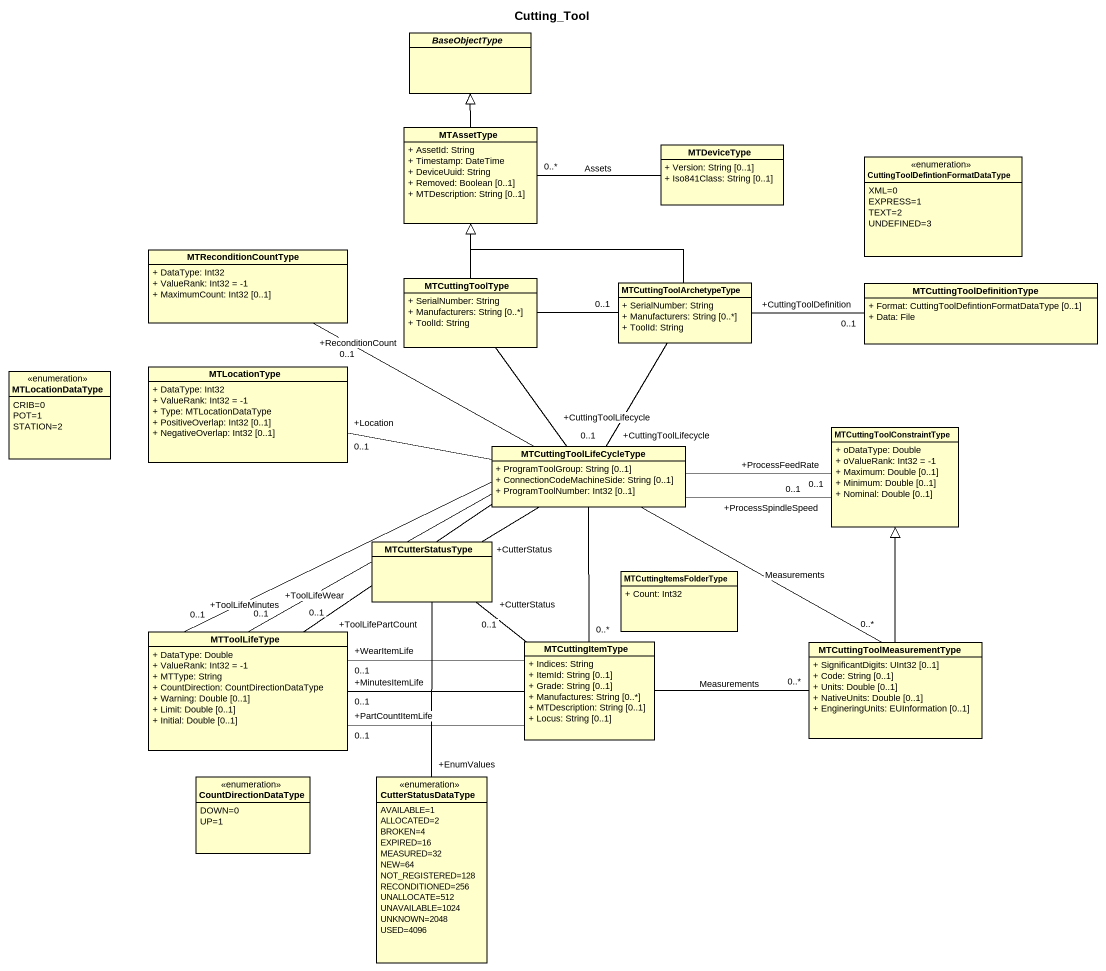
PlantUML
@startuml
title Cutting_Tool
hide circle
hide empty members
skinparam classAttributeIconSize 0
abstract class BaseObjectType
class MTAssetType {
  + AssetId: String
  + Timestamp: DateTime
  + DeviceUuid: String
  + Removed: Boolean [0..1]
  + MTDescription: String [0..1]
}
class MTDeviceType {
  + Version: String [0..1]
  + Iso841Class: String [0..1]
}
enum "CuttingToolDefintionFormatDataType" as CuttingToolDefintionFormatDa {
  XML=0
  EXPRESS=1
  TEXT=2
  UNDEFINED=3
}
class MTReconditionCountType {
  + DataType: Int32
  + ValueRank: Int32 = -1
  + MaximumCount: Int32 [0..1]
}
class MTCuttingToolType {
  + SerialNumber: String
  + Manufacturers: String [0..*]
  + ToolId: String
}
class MTCuttingToolArchetypeType {
  + SerialNumber: String
  + Manufacturers: String [0..*]
  + ToolId: String
}
class MTCuttingToolDefinitionType {
  + Format: CuttingToolDefintionFormatDataType [0..1]
  + Data: File
}
enum MTLocationDataType {
  CRIB=0
  POT=1
  STATION=2
}
class MTLocationType {
  + DataType: Int32
  + ValueRank: Int32 = -1
  + Type: MTLocationDataType
  + PositiveOverlap: Int32 [0..1]
  + NegativeOverlap: Int32 [0..1]
}
class MTCuttingToolConstraintType {
  + oDataType: Double
  + oValueRank: Int32 = -1
  + Maximum: Double [0..1]
  + Minimum: Double [0..1]
  + Nominal: Double [0..1]
}
class MTCuttingToolLifeCycleType {
  + ProgramToolGroup: String [0..1]
  + ConnectionCodeMachineSide: String [0..1]
  + ProgramToolNumber: Int32 [0..1]
}
class MTCutterStatusType
class MTCuttingItemsFolderType {
  + Count: Int32
}
class MTToolLifeType {
  + DataType: Double
  + ValueRank: Int32 = -1
  + MTType: String
  + CountDirection: CountDirectionDataType
  + Warning: Double [0..1]
  + Limit: Double [0..1]
  + Initial: Double [0..1]
}
class MTCuttingItemType {
  + Indices: String
  + ItemId: String [0..1]
  + Grade: String [0..1]
  + Manufactures: String [0..*]
  + MTDescription: String [0..1]
  + Locus: String [0..1]
}
class MTCuttingToolMeasurementType {
  + SignificantDigits: UInt32 [0..1]
  + Code: String [0..1]
  + Units: Double [0..1]
  + NativeUnits: Double [0..1]
  + EngineringUnits: EUInformation [0..1]
}
enum CountDirectionDataType {
  DOWN=0
  UP=1
}
enum CutterStatusDataType {
  AVAILABLE=1
  ALLOCATED=2
  BROKEN=4
  EXPIRED=16
  MEASURED=32
  NEW=64
  NOT_REGISTERED=128
  RECONDITIONED=256
  UNALLOCATE=512
  UNAVAILABLE=1024
  UNKNOWN=2048
  USED=4096
}
MTAssetType -up-|> BaseObjectType
MTAssetType "0..*" -right- MTDeviceType : Assets
MTReconditionCountType "+ReconditionCount\n0..1" -right- MTCuttingToolLifeCycleType
MTCuttingToolType -up-|> MTAssetType
MTCuttingToolArchetypeType -up-|> MTAssetType
MTCuttingToolArchetypeType "0..1" -left- MTCuttingToolType
MTCuttingToolDefinitionType "+CuttingToolDefinition\n0..1" -left- MTCuttingToolArchetypeType
MTLocationType "+Location\n0..1" -right- MTCuttingToolLifeCycleType
MTCuttingToolConstraintType "+ProcessFeedRate\n0..1" -left- MTCuttingToolLifeCycleType
MTCuttingToolConstraintType "+ProcessSpindleSpeed\n0..1" -left- MTCuttingToolLifeCycleType
MTCuttingToolLifeCycleType "+CuttingToolLifecycle" -up- MTCuttingToolType
MTCuttingToolLifeCycleType "+CuttingToolLifecycle\n0..1" -up- MTCuttingToolArchetypeType
MTCutterStatusType "+CutterStatus" -up- MTCuttingToolLifeCycleType
MTCutterStatusType "+CutterStatus\n0..1" -- MTCuttingItemType
MTToolLifeType "+ToolLifePartCount\n0..1" -up- MTCuttingToolLifeCycleType
MTToolLifeType "+ToolLifeWear\n0..1" -up- MTCuttingToolLifeCycleType
MTToolLifeType "+ToolLifeMinutes\n0..1" -up- MTCuttingToolLifeCycleType
MTToolLifeType "+MinutesItemLife\n0..1" -right- MTCuttingItemType
MTToolLifeType "+PartCountItemLife\n0..1" -right- MTCuttingItemType
MTToolLifeType "+WearItemLife\n0..1" -right- MTCuttingItemType
MTCuttingItemType "0..*" -up- MTCuttingToolLifeCycleType
MTCuttingToolMeasurementType -up-|> MTCuttingToolConstraintType
MTCuttingToolMeasurementType "0..*" -up- MTCuttingToolLifeCycleType : Measurements
MTCuttingToolMeasurementType "0..*" -left- MTCuttingItemType : Measurements
CutterStatusDataType "+EnumValues" -up- MTCutterStatusType
@enduml
